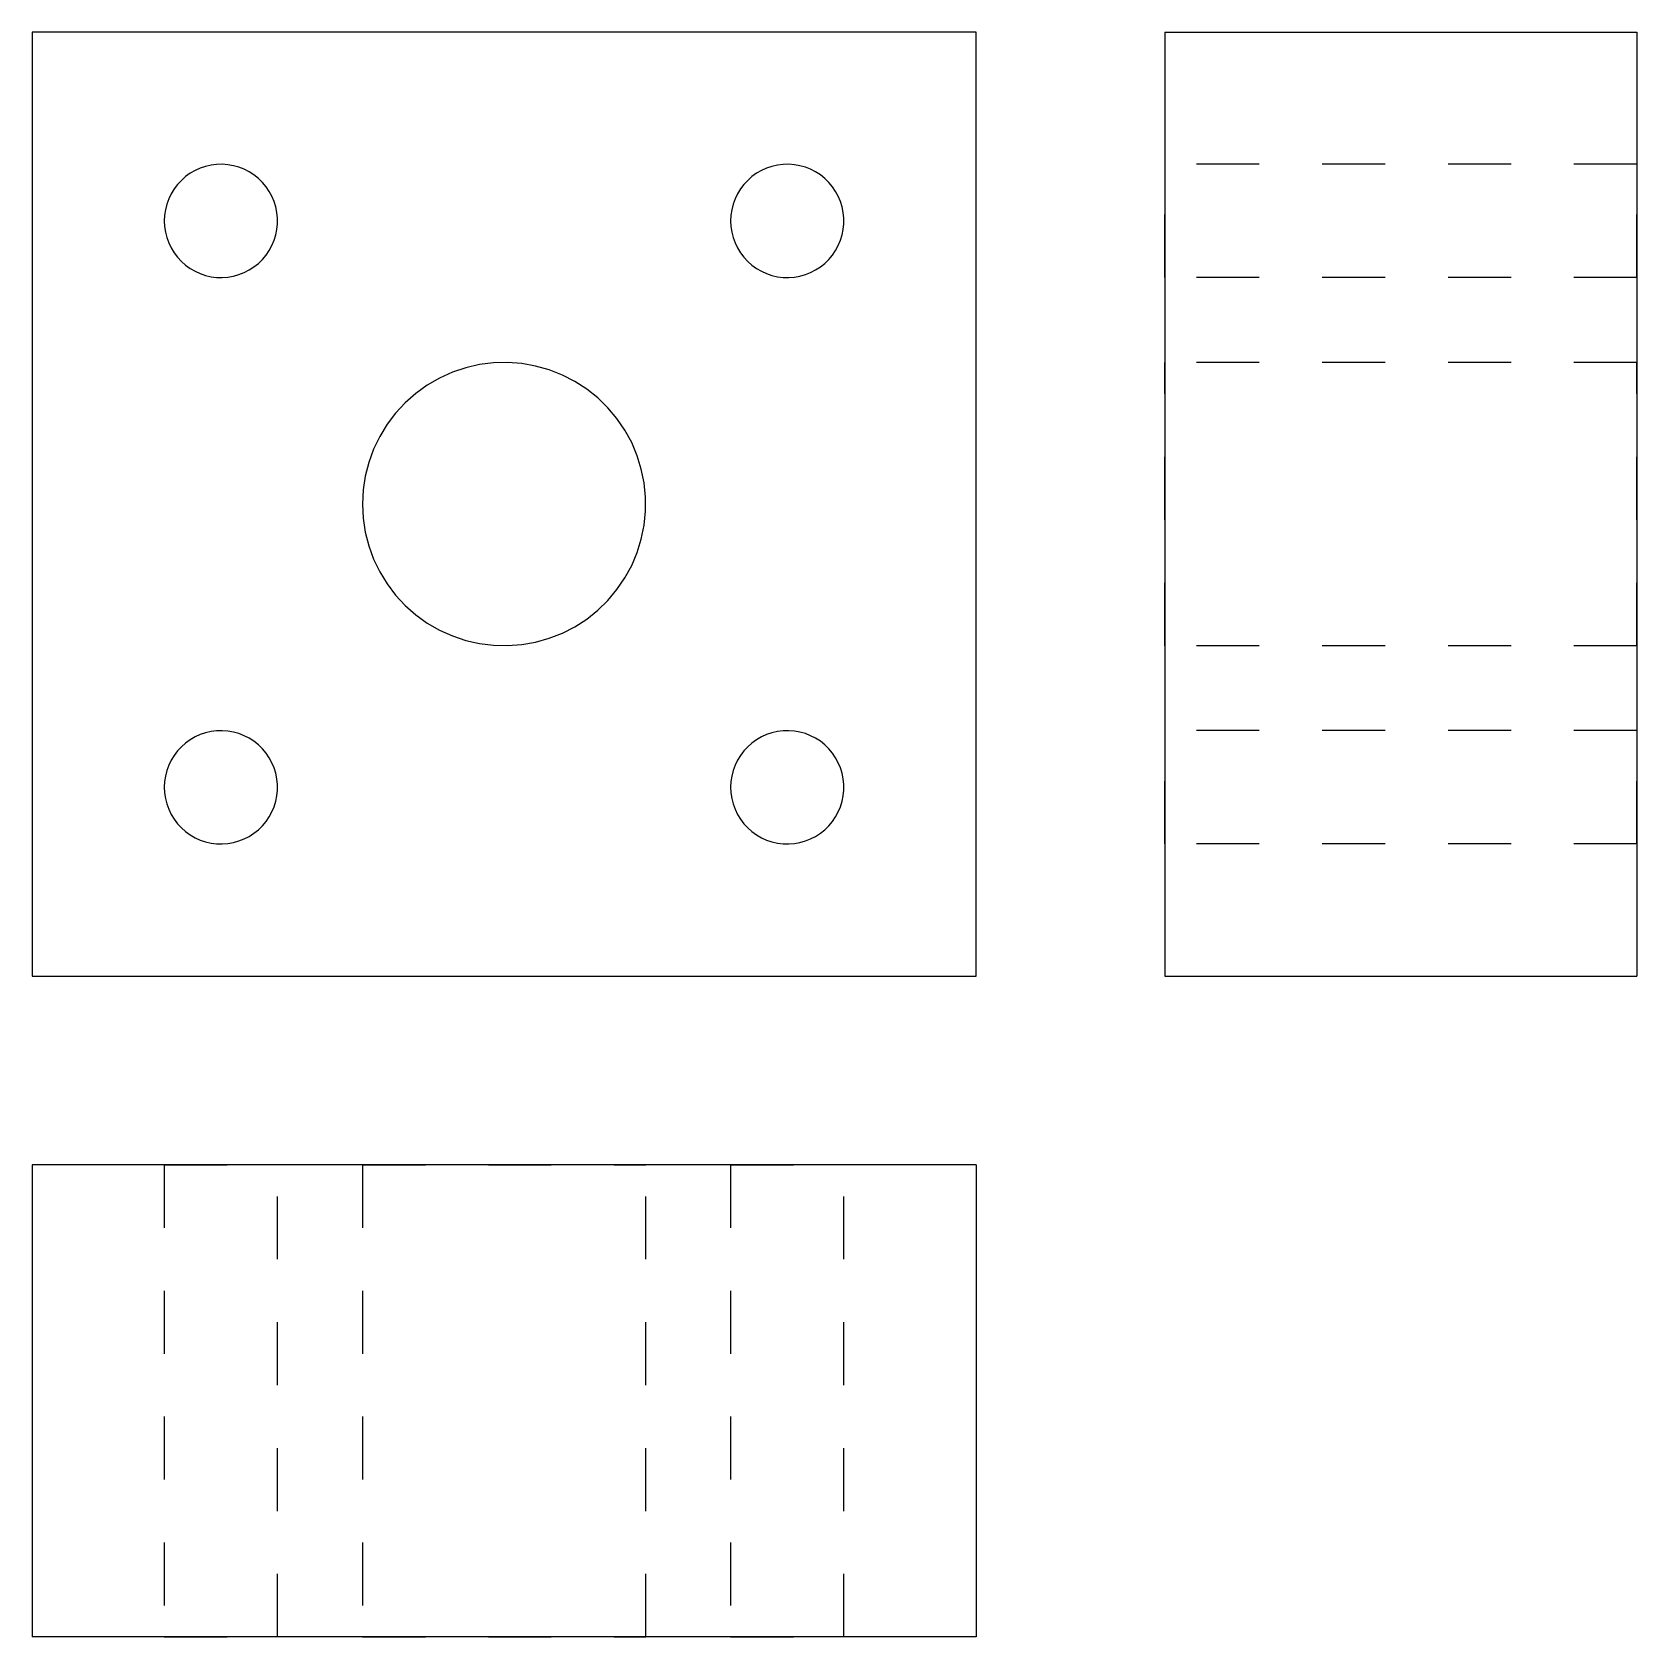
# Model space of a CAD drawing. Extents: x 0 to 2.55, y 0 to 2.55.
import ezdxf

# ---------------------------------------------------------------- set-up
doc = ezdxf.new("R2010")
doc.units = 0
doc.linetypes.add('HIDDEN', pattern=[0.075, 0.050025, -0.024975])
for name, color, linetype in [('FRONT', 7, 'CONTINUOUS'), ('LEFT', 7, 'CONTINUOUS'), ('LEFT_HID', 7, 'HIDDEN'), ('TOP', 7, 'CONTINUOUS'), ('TOP_HID', 7, 'HIDDEN')]:
    doc.layers.add(name, color=color, linetype=linetype)

msp = doc.modelspace()

# ---------------------------------------------------------------- linework, layer by layer
at = {"layer": 'FRONT'}
for p, q in [((1.5, 2.55), (0, 2.55)), ((0, 2.55), (0, 1.05)), ((1.5, 1.05), (1.5, 2.55)), ((0.251171, 2.325602), (0.243886, 2.320365)), ((0.258941, 2.330088), (0.251171, 2.325602)), ((0.267119, 2.333779), (0.258941, 2.330088)), ((0.275624, 2.336636), (0.267119, 2.333779)), ((0.284372, 2.338633), (0.275624, 2.336636)), ((0.293274, 2.339748), (0.284372, 2.338633)), ((0.302244, 2.339972), (0.293274, 2.339748)), ((0.311191, 2.339302), (0.302244, 2.339972)), ((0.320027, 2.337744), (0.311191, 2.339302)), ((0.328664, 2.335313), (0.320027, 2.337744)), ((0.337016, 2.332036), (0.328664, 2.335313)), ((0.345, 2.327942), (0.337016, 2.332036)), ((0.352537, 2.323074), (0.345, 2.327942)), ((0.359552, 2.31748), (0.352537, 2.323074)), ((1.151171, 2.325602), (1.143886, 2.320365)), ((1.158941, 2.330088), (1.151171, 2.325602)), ((1.167119, 2.333779), (1.158941, 2.330088)), ((1.175624, 2.336636), (1.167119, 2.333779)), ((1.184372, 2.338633), (1.175624, 2.336636)), ((1.193274, 2.339748), (1.184372, 2.338633)), ((1.202244, 2.339972), (1.193274, 2.339748)), ((1.211191, 2.339302), (1.202244, 2.339972)), ((1.220027, 2.337744), (1.211191, 2.339302)), ((1.228664, 2.335313), (1.220027, 2.337744)), ((1.237016, 2.332036), (1.228664, 2.335313)), ((1.245, 2.327942), (1.237016, 2.332036)), ((1.252537, 2.323074), (1.245, 2.327942)), ((1.259552, 2.31748), (1.252537, 2.323074)), ((0.225639, 2.300699), (0.22096, 2.293043)), ((0.231056, 2.307851), (0.225639, 2.300699)), ((0.237159, 2.314428), (0.231056, 2.307851)), ((0.243886, 2.320365), (0.237159, 2.314428)), ((0.365975, 2.311216), (0.359552, 2.31748)), ((0.371742, 2.304342), (0.365975, 2.311216)), ((0.376796, 2.296929), (0.371742, 2.304342)), ((0.381087, 2.28905), (0.376796, 2.296929)), ((1.125639, 2.300699), (1.12096, 2.293043)), ((1.131056, 2.307851), (1.125639, 2.300699)), ((1.137159, 2.314428), (1.131056, 2.307851)), ((1.143886, 2.320365), (1.137159, 2.314428)), ((1.265975, 2.311216), (1.259552, 2.31748)), ((1.271742, 2.304342), (1.265975, 2.311216)), ((1.276796, 2.296929), (1.271742, 2.304342)), ((1.281087, 2.28905), (1.276796, 2.296929)), ((0.213998, 2.276528), (0.211784, 2.267833)), ((0.217067, 2.284959), (0.213998, 2.276528)), ((0.22096, 2.293043), (0.217067, 2.284959)), ((0.384572, 2.280782), (0.381087, 2.28905)), ((0.387217, 2.272208), (0.384572, 2.280782)), ((0.388995, 2.263414), (0.387217, 2.272208)), ((1.113998, 2.276528), (1.111784, 2.267833)), ((1.117067, 2.284959), (1.113998, 2.276528)), ((1.12096, 2.293043), (1.117067, 2.284959)), ((1.284572, 2.280782), (1.281087, 2.28905)), ((1.287217, 2.272208), (1.284572, 2.280782)), ((1.288995, 2.263414), (1.287217, 2.272208)), ((0.210447, 2.258961), (0.21, 2.25)), ((0.21, 2.25), (0.210447, 2.241039)), ((0.211784, 2.267833), (0.210447, 2.258961)), ((0.389888, 2.254486), (0.388995, 2.263414)), ((0.388995, 2.236586), (0.389888, 2.245514)), ((0.389888, 2.245514), (0.389888, 2.254486)), ((1.110447, 2.258961), (1.11, 2.25)), ((1.11, 2.25), (1.110447, 2.241039)), ((1.111784, 2.267833), (1.110447, 2.258961)), ((1.289888, 2.254486), (1.288995, 2.263414)), ((1.288995, 2.236586), (1.289888, 2.245514)), ((1.289888, 2.245514), (1.289888, 2.254486)), ((0.210447, 2.241039), (0.211784, 2.232167)), ((0.211784, 2.232167), (0.213998, 2.223472)), ((0.213998, 2.223472), (0.217067, 2.215041)), ((0.381087, 2.21095), (0.384572, 2.219218)), ((0.384572, 2.219218), (0.387217, 2.227792)), ((0.387217, 2.227792), (0.388995, 2.236586)), ((1.110447, 2.241039), (1.111784, 2.232167)), ((1.111784, 2.232167), (1.113998, 2.223472)), ((1.113998, 2.223472), (1.117067, 2.215041)), ((1.281087, 2.21095), (1.284572, 2.219218)), ((1.284572, 2.219218), (1.287217, 2.227792)), ((1.287217, 2.227792), (1.288995, 2.236586)), ((0.217067, 2.215041), (0.22096, 2.206957)), ((0.22096, 2.206957), (0.225639, 2.199301)), ((0.225639, 2.199301), (0.231056, 2.192149)), ((0.365975, 2.188784), (0.371742, 2.195658)), ((0.371742, 2.195658), (0.376796, 2.203071)), ((0.376796, 2.203071), (0.381087, 2.21095)), ((1.117067, 2.215041), (1.12096, 2.206957)), ((1.12096, 2.206957), (1.125639, 2.199301)), ((1.125639, 2.199301), (1.131056, 2.192149)), ((1.265975, 2.188784), (1.271742, 2.195658)), ((1.271742, 2.195658), (1.276796, 2.203071)), ((1.276796, 2.203071), (1.281087, 2.21095)), ((0.231056, 2.192149), (0.237159, 2.185572)), ((0.237159, 2.185572), (0.243886, 2.179635)), ((0.243886, 2.179635), (0.251171, 2.174398)), ((0.251171, 2.174398), (0.258941, 2.169912)), ((0.258941, 2.169912), (0.267119, 2.166221)), ((0.328664, 2.164687), (0.337016, 2.167964)), ((0.337016, 2.167964), (0.345, 2.172058)), ((0.345, 2.172058), (0.352537, 2.176926)), ((0.352537, 2.176926), (0.359552, 2.18252)), ((0.359552, 2.18252), (0.365975, 2.188784)), ((1.131056, 2.192149), (1.137159, 2.185572)), ((1.137159, 2.185572), (1.143886, 2.179635)), ((1.143886, 2.179635), (1.151171, 2.174398)), ((1.151171, 2.174398), (1.158941, 2.169912)), ((1.158941, 2.169912), (1.167119, 2.166221)), ((1.228664, 2.164687), (1.237016, 2.167964)), ((1.237016, 2.167964), (1.245, 2.172058)), ((1.245, 2.172058), (1.252537, 2.176926)), ((1.252537, 2.176926), (1.259552, 2.18252)), ((1.259552, 2.18252), (1.265975, 2.188784)), ((0.267119, 2.166221), (0.275624, 2.163364)), ((0.275624, 2.163364), (0.284372, 2.161367)), ((0.284372, 2.161367), (0.293274, 2.160252)), ((0.293274, 2.160252), (0.302244, 2.160028)), ((0.302244, 2.160028), (0.311191, 2.160698)), ((0.311191, 2.160698), (0.320027, 2.162256)), ((0.320027, 2.162256), (0.328664, 2.164687)), ((1.167119, 2.166221), (1.175624, 2.163364)), ((1.175624, 2.163364), (1.184372, 2.161367)), ((1.184372, 2.161367), (1.193274, 2.160252)), ((1.193274, 2.160252), (1.202244, 2.160028)), ((1.202244, 2.160028), (1.211191, 2.160698)), ((1.211191, 2.160698), (1.220027, 2.162256)), ((1.220027, 2.162256), (1.228664, 2.164687)), ((0.689061, 2.01659), (0.667798, 2.009447)), ((0.710929, 2.021582), (0.689061, 2.01659)), ((0.733186, 2.024371), (0.710929, 2.021582)), ((0.755609, 2.02493), (0.733186, 2.024371)), ((0.777977, 2.023254), (0.755609, 2.02493)), ((0.800067, 2.019359), (0.777977, 2.023254)), ((0.821659, 2.013284), (0.800067, 2.019359)), ((0.627927, 1.989006), (0.609715, 1.975912)), ((0.647353, 2.000221), (0.627927, 1.989006)), ((0.667798, 2.009447), (0.647353, 2.000221)), ((0.84254, 2.005089), (0.821659, 2.013284)), ((0.8625, 1.994856), (0.84254, 2.005089)), ((0.881342, 1.982686), (0.8625, 1.994856)), ((0.609715, 1.975912), (0.592897, 1.96107)), ((0.898879, 1.968701), (0.881342, 1.982686)), ((0.914937, 1.953039), (0.898879, 1.968701)), ((0.57764, 1.944627), (0.564096, 1.926747)), ((0.592897, 1.96107), (0.57764, 1.944627)), ((0.929355, 1.935856), (0.914937, 1.953039)), ((0.564096, 1.926747), (0.5524, 1.907607)), ((0.94199, 1.917323), (0.929355, 1.935856)), ((0.952718, 1.897624), (0.94199, 1.917323)), ((0.542668, 1.887398), (0.534996, 1.86632)), ((0.5524, 1.907607), (0.542668, 1.887398)), ((0.961431, 1.876955), (0.952718, 1.897624)), ((0.534996, 1.86632), (0.529461, 1.844583)), ((0.968042, 1.85552), (0.961431, 1.876955)), ((0.529461, 1.844583), (0.526118, 1.822403)), ((0.972487, 1.833535), (0.968042, 1.85552)), ((0.526118, 1.822403), (0.525, 1.8)), ((0.97472, 1.811215), (0.972487, 1.833535)), ((0.97472, 1.788785), (0.97472, 1.811215)), ((0.525, 1.8), (0.526118, 1.777597)), ((0.972487, 1.766465), (0.97472, 1.788785)), ((0.526118, 1.777597), (0.529461, 1.755417)), ((0.968042, 1.74448), (0.972487, 1.766465)), ((0.529461, 1.755417), (0.534996, 1.73368)), ((0.961431, 1.723045), (0.968042, 1.74448)), ((0.534996, 1.73368), (0.542668, 1.712602)), ((0.542668, 1.712602), (0.5524, 1.692393)), ((0.952718, 1.702376), (0.961431, 1.723045)), ((0.5524, 1.692393), (0.564096, 1.673253)), ((0.94199, 1.682677), (0.952718, 1.702376)), ((0.564096, 1.673253), (0.57764, 1.655373)), ((0.914937, 1.646961), (0.929355, 1.664144)), ((0.929355, 1.664144), (0.94199, 1.682677)), ((0.57764, 1.655373), (0.592897, 1.63893)), ((0.592897, 1.63893), (0.609715, 1.624088)), ((0.898879, 1.631299), (0.914937, 1.646961)), ((0.609715, 1.624088), (0.627927, 1.610994)), ((0.627927, 1.610994), (0.647353, 1.599779)), ((0.8625, 1.605144), (0.881342, 1.617314)), ((0.881342, 1.617314), (0.898879, 1.631299)), ((0.647353, 1.599779), (0.667798, 1.590553)), ((0.667798, 1.590553), (0.689061, 1.58341)), ((0.689061, 1.58341), (0.710929, 1.578418)), ((0.800067, 1.580641), (0.821659, 1.586716)), ((0.821659, 1.586716), (0.84254, 1.594911)), ((0.84254, 1.594911), (0.8625, 1.605144)), ((0.710929, 1.578418), (0.733186, 1.575629)), ((0.733186, 1.575629), (0.755609, 1.57507)), ((0.755609, 1.57507), (0.777977, 1.576746)), ((0.777977, 1.576746), (0.800067, 1.580641)), ((0.258941, 1.430088), (0.251171, 1.425602)), ((0.267119, 1.433779), (0.258941, 1.430088)), ((0.275624, 1.436636), (0.267119, 1.433779)), ((0.284372, 1.438633), (0.275624, 1.436636)), ((0.293274, 1.439748), (0.284372, 1.438633)), ((0.302244, 1.439972), (0.293274, 1.439748)), ((0.311191, 1.439302), (0.302244, 1.439972)), ((0.320027, 1.437744), (0.311191, 1.439302)), ((0.328664, 1.435313), (0.320027, 1.437744)), ((0.337016, 1.432036), (0.328664, 1.435313)), ((0.345, 1.427942), (0.337016, 1.432036)), ((1.158941, 1.430088), (1.151171, 1.425602)), ((1.167119, 1.433779), (1.158941, 1.430088)), ((1.175624, 1.436636), (1.167119, 1.433779)), ((1.184372, 1.438633), (1.175624, 1.436636)), ((1.193274, 1.439748), (1.184372, 1.438633)), ((1.202244, 1.439972), (1.193274, 1.439748)), ((1.211191, 1.439302), (1.202244, 1.439972)), ((1.220027, 1.437744), (1.211191, 1.439302)), ((1.228664, 1.435313), (1.220027, 1.437744)), ((1.237016, 1.432036), (1.228664, 1.435313)), ((1.245, 1.427942), (1.237016, 1.432036)), ((0.231056, 1.407851), (0.225639, 1.400699)), ((0.237159, 1.414428), (0.231056, 1.407851)), ((0.243886, 1.420365), (0.237159, 1.414428)), ((0.251171, 1.425602), (0.243886, 1.420365)), ((0.352537, 1.423074), (0.345, 1.427942)), ((0.359552, 1.41748), (0.352537, 1.423074)), ((0.365975, 1.411216), (0.359552, 1.41748)), ((0.371742, 1.404342), (0.365975, 1.411216)), ((0.376796, 1.396929), (0.371742, 1.404342)), ((1.131056, 1.407851), (1.125639, 1.400699)), ((1.137159, 1.414428), (1.131056, 1.407851)), ((1.143886, 1.420365), (1.137159, 1.414428)), ((1.151171, 1.425602), (1.143886, 1.420365)), ((1.252537, 1.423074), (1.245, 1.427942)), ((1.259552, 1.41748), (1.252537, 1.423074)), ((1.265975, 1.411216), (1.259552, 1.41748)), ((1.271742, 1.404342), (1.265975, 1.411216)), ((1.276796, 1.396929), (1.271742, 1.404342)), ((0.217067, 1.384959), (0.213998, 1.376528)), ((0.22096, 1.393043), (0.217067, 1.384959)), ((0.225639, 1.400699), (0.22096, 1.393043)), ((0.381087, 1.38905), (0.376796, 1.396929)), ((0.384572, 1.380782), (0.381087, 1.38905)), ((0.387217, 1.372208), (0.384572, 1.380782)), ((1.117067, 1.384959), (1.113998, 1.376528)), ((1.12096, 1.393043), (1.117067, 1.384959)), ((1.125639, 1.400699), (1.12096, 1.393043)), ((1.281087, 1.38905), (1.276796, 1.396929)), ((1.284572, 1.380782), (1.281087, 1.38905)), ((1.287217, 1.372208), (1.284572, 1.380782)), ((0.210447, 1.358961), (0.21, 1.35)), ((0.211784, 1.367833), (0.210447, 1.358961)), ((0.213998, 1.376528), (0.211784, 1.367833)), ((0.388995, 1.363414), (0.387217, 1.372208)), ((0.389888, 1.354486), (0.388995, 1.363414)), ((0.389888, 1.345514), (0.389888, 1.354486)), ((1.110447, 1.358961), (1.11, 1.35)), ((1.111784, 1.367833), (1.110447, 1.358961)), ((1.113998, 1.376528), (1.111784, 1.367833)), ((1.288995, 1.363414), (1.287217, 1.372208)), ((1.289888, 1.354486), (1.288995, 1.363414)), ((1.289888, 1.345514), (1.289888, 1.354486)), ((0.21, 1.35), (0.210447, 1.341039)), ((0.210447, 1.341039), (0.211784, 1.332167)), ((0.211784, 1.332167), (0.213998, 1.323472)), ((0.384572, 1.319218), (0.387217, 1.327792)), ((0.387217, 1.327792), (0.388995, 1.336586)), ((0.388995, 1.336586), (0.389888, 1.345514)), ((1.11, 1.35), (1.110447, 1.341039)), ((1.110447, 1.341039), (1.111784, 1.332167)), ((1.111784, 1.332167), (1.113998, 1.323472)), ((1.284572, 1.319218), (1.287217, 1.327792)), ((1.287217, 1.327792), (1.288995, 1.336586)), ((1.288995, 1.336586), (1.289888, 1.345514)), ((0.213998, 1.323472), (0.217067, 1.315041)), ((0.217067, 1.315041), (0.22096, 1.306957)), ((0.22096, 1.306957), (0.225639, 1.299301)), ((0.371742, 1.295658), (0.376796, 1.303071)), ((0.376796, 1.303071), (0.381087, 1.31095)), ((0.381087, 1.31095), (0.384572, 1.319218)), ((1.113998, 1.323472), (1.117067, 1.315041)), ((1.117067, 1.315041), (1.12096, 1.306957)), ((1.12096, 1.306957), (1.125639, 1.299301)), ((1.271742, 1.295658), (1.276796, 1.303071)), ((1.276796, 1.303071), (1.281087, 1.31095)), ((1.281087, 1.31095), (1.284572, 1.319218)), ((0.225639, 1.299301), (0.231056, 1.292149)), ((0.231056, 1.292149), (0.237159, 1.285572)), ((0.237159, 1.285572), (0.243886, 1.279635)), ((0.243886, 1.279635), (0.251171, 1.274398)), ((0.345, 1.272058), (0.352537, 1.276926)), ((0.352537, 1.276926), (0.359552, 1.28252)), ((0.359552, 1.28252), (0.365975, 1.288784)), ((0.365975, 1.288784), (0.371742, 1.295658)), ((1.125639, 1.299301), (1.131056, 1.292149)), ((1.131056, 1.292149), (1.137159, 1.285572)), ((1.137159, 1.285572), (1.143886, 1.279635)), ((1.143886, 1.279635), (1.151171, 1.274398)), ((1.245, 1.272058), (1.252537, 1.276926)), ((1.252537, 1.276926), (1.259552, 1.28252)), ((1.259552, 1.28252), (1.265975, 1.288784)), ((1.265975, 1.288784), (1.271742, 1.295658)), ((0.251171, 1.274398), (0.258941, 1.269912)), ((0.258941, 1.269912), (0.267119, 1.266221)), ((0.267119, 1.266221), (0.275624, 1.263364)), ((0.275624, 1.263364), (0.284372, 1.261367)), ((0.284372, 1.261367), (0.293274, 1.260252)), ((0.293274, 1.260252), (0.302244, 1.260028)), ((0.302244, 1.260028), (0.311191, 1.260698)), ((0.311191, 1.260698), (0.320027, 1.262256)), ((0.320027, 1.262256), (0.328664, 1.264687)), ((0.328664, 1.264687), (0.337016, 1.267964)), ((0.337016, 1.267964), (0.345, 1.272058)), ((1.151171, 1.274398), (1.158941, 1.269912)), ((1.158941, 1.269912), (1.167119, 1.266221)), ((1.167119, 1.266221), (1.175624, 1.263364)), ((1.175624, 1.263364), (1.184372, 1.261367)), ((1.184372, 1.261367), (1.193274, 1.260252)), ((1.193274, 1.260252), (1.202244, 1.260028)), ((1.202244, 1.260028), (1.211191, 1.260698)), ((1.211191, 1.260698), (1.220027, 1.262256)), ((1.220027, 1.262256), (1.228664, 1.264687)), ((1.228664, 1.264687), (1.237016, 1.267964)), ((1.237016, 1.267964), (1.245, 1.272058)), ((0, 1.05), (1.5, 1.05))]:
    msp.add_line(p, q, dxfattribs=at)
at = {"layer": 'LEFT'}
for p, q in [((1.8, 2.55), (2.55, 2.55)), ((1.8, 2.55), (1.8, 1.05)), ((2.55, 2.55), (2.55, 1.05)), ((1.8, 1.05), (2.55, 1.05))]:
    msp.add_line(p, q, dxfattribs=at)
at = {"layer": 'LEFT_HID', "linetype": 'HIDDEN'}
for p, q in [((1.8, 2.16), (1.8, 2.34)), ((1.8, 2.34), (1.8, 2.25)), ((1.8, 2.16), (1.8, 2.34)), ((1.8, 2.34), (1.8, 2.25)), ((2.55, 2.34), (1.8, 2.34)), ((2.55, 2.34), (1.8, 2.34)), ((2.55, 2.16), (2.55, 2.34)), ((2.55, 2.34), (2.55, 2.25)), ((2.55, 2.16), (2.55, 2.34)), ((2.55, 2.34), (2.55, 2.25)), ((1.8, 2.25), (1.8, 2.16)), ((1.8, 2.25), (1.8, 2.16)), ((2.55, 2.25), (2.55, 2.16)), ((2.55, 2.25), (2.55, 2.16)), ((2.55, 2.16), (1.8, 2.16)), ((2.55, 2.16), (1.8, 2.16)), ((1.8, 1.575), (1.8, 2.025)), ((1.8, 2.025), (1.8, 1.8)), ((2.55, 2.025), (1.8, 2.025)), ((2.55, 1.575), (2.55, 2.025)), ((2.55, 2.025), (2.55, 1.8)), ((1.8, 1.8), (1.8, 1.575)), ((2.55, 1.8), (2.55, 1.575)), ((2.55, 1.575), (1.8, 1.575)), ((1.8, 1.26), (1.8, 1.44)), ((1.8, 1.44), (1.8, 1.35)), ((1.8, 1.26), (1.8, 1.44)), ((1.8, 1.44), (1.8, 1.35)), ((2.55, 1.44), (1.8, 1.44)), ((2.55, 1.44), (1.8, 1.44)), ((2.55, 1.26), (2.55, 1.44)), ((2.55, 1.44), (2.55, 1.35)), ((2.55, 1.26), (2.55, 1.44)), ((2.55, 1.44), (2.55, 1.35)), ((1.8, 1.35), (1.8, 1.26)), ((1.8, 1.35), (1.8, 1.26)), ((2.55, 1.35), (2.55, 1.26)), ((2.55, 1.35), (2.55, 1.26)), ((2.55, 1.26), (1.8, 1.26)), ((2.55, 1.26), (1.8, 1.26))]:
    msp.add_line(p, q, dxfattribs=at)
at = {"layer": 'TOP'}
for p, q in [((0, 0.75), (0, 0)), ((1.5, 0.75), (0, 0.75)), ((1.5, 0.75), (1.5, 0)), ((1.5, 0), (0, 0))]:
    msp.add_line(p, q, dxfattribs=at)
at = {"layer": 'TOP_HID', "linetype": 'HIDDEN'}
for p, q in [((0.21, 0.75), (0.39, 0.75)), ((0.39, 0.75), (0.21, 0.75)), ((0.21, 0.75), (0.21, 0)), ((0.21, 0.75), (0.39, 0.75)), ((0.39, 0.75), (0.21, 0.75)), ((0.21, 0.75), (0.21, 0)), ((0.39, 0), (0.39, 0.75)), ((0.39, 0), (0.39, 0.75)), ((0.525, 0.75), (0.975, 0.75)), ((0.975, 0.75), (0.525, 0.75)), ((0.525, 0.75), (0.525, 0)), ((0.975, 0), (0.975, 0.75)), ((1.11, 0.75), (1.29, 0.75)), ((1.29, 0.75), (1.11, 0.75)), ((1.11, 0.75), (1.11, 0)), ((1.11, 0.75), (1.29, 0.75)), ((1.29, 0.75), (1.11, 0.75)), ((1.11, 0.75), (1.11, 0)), ((1.29, 0), (1.29, 0.75)), ((1.29, 0), (1.29, 0.75)), ((0.21, 0), (0.39, 0)), ((0.39, 0), (0.21, 0)), ((0.21, 0), (0.39, 0)), ((0.39, 0), (0.21, 0)), ((0.525, 0), (0.975, 0)), ((0.975, 0), (0.525, 0)), ((1.11, 0), (1.29, 0)), ((1.29, 0), (1.11, 0)), ((1.11, 0), (1.29, 0)), ((1.29, 0), (1.11, 0))]:
    msp.add_line(p, q, dxfattribs=at)

doc.saveas('drawing.dxf')
